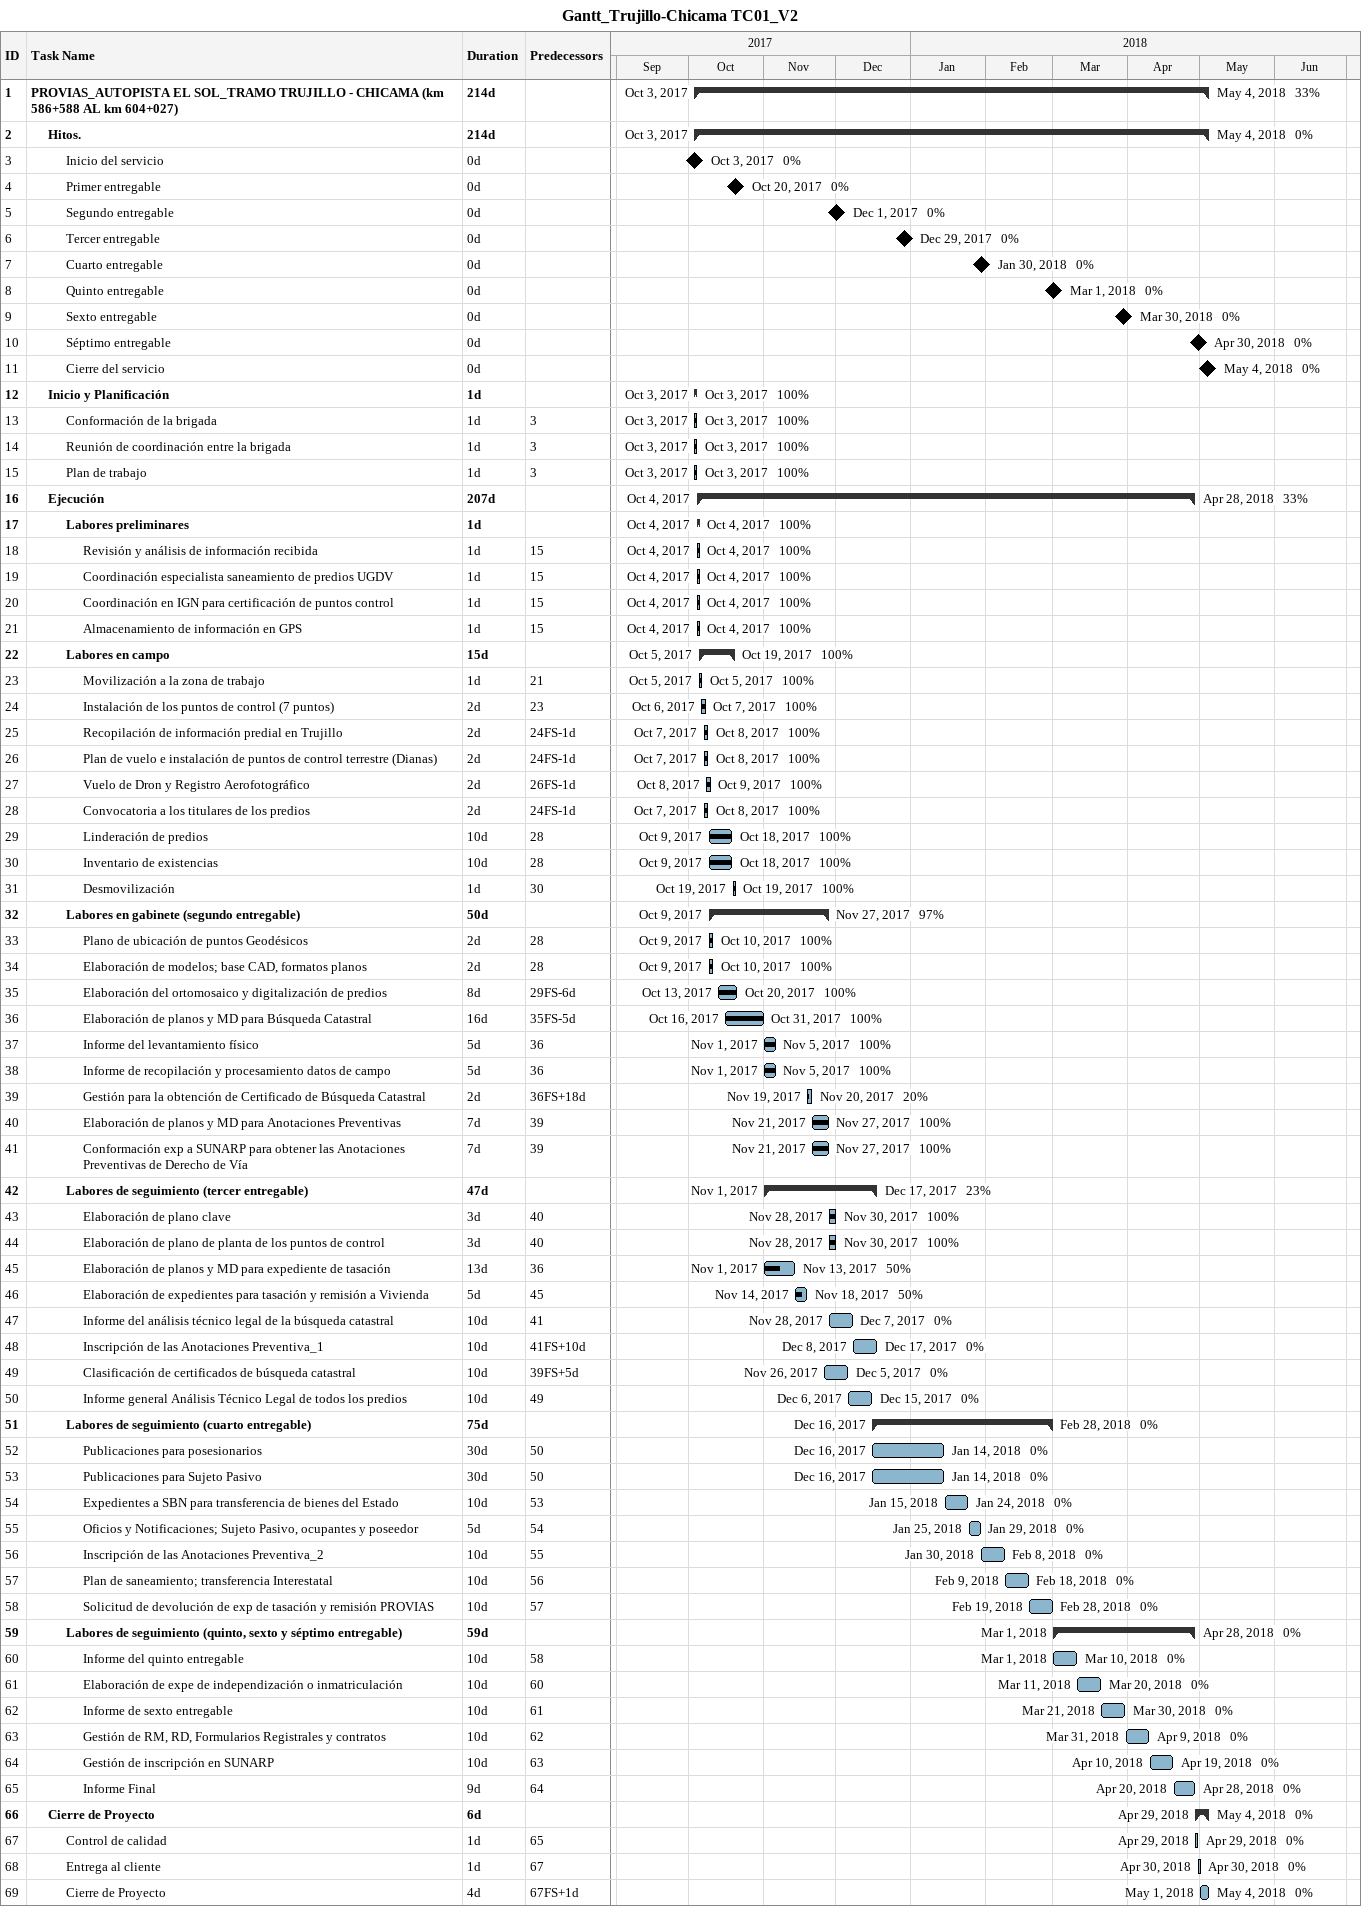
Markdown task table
Gantt_Trujillo-Chicama TC01_V2

| ID | Level | Task | Duration | Start | Finish | Predecessors | % complete |
|---|---|---|---|---|---|---|---|
| 1 | 1 | **PROVIAS_AUTOPISTA EL SOL_TRAMO TRUJILLO - CHICAMA (km 586+588 AL km 604+027)** | 214d | 2017-10-03 | 2018-05-04 |  | 33 |
| 2 | 2 | **Hitos.** | 214d | 2017-10-03 | 2018-05-04 |  | 0 |
| 3 | 3 | Inicio del servicio | 0d | 2017-10-03 | 2017-10-03 |  | 0 |
| 4 | 3 | Primer entregable | 0d | 2017-10-20 | 2017-10-20 |  | 0 |
| 5 | 3 | Segundo entregable | 0d | 2017-12-01 | 2017-12-01 |  | 0 |
| 6 | 3 | Tercer entregable | 0d | 2017-12-29 | 2017-12-29 |  | 0 |
| 7 | 3 | Cuarto entregable | 0d | 2018-01-30 | 2018-01-30 |  | 0 |
| 8 | 3 | Quinto entregable | 0d | 2018-03-01 | 2018-03-01 |  | 0 |
| 9 | 3 | Sexto entregable | 0d | 2018-03-30 | 2018-03-30 |  | 0 |
| 10 | 3 | Séptimo entregable | 0d | 2018-04-30 | 2018-04-30 |  | 0 |
| 11 | 3 | Cierre del servicio | 0d | 2018-05-04 | 2018-05-04 |  | 0 |
| 12 | 2 | **Inicio y Planificación** | 1d | 2017-10-03 | 2017-10-03 |  | 100 |
| 13 | 3 | Conformación de la brigada | 1d | 2017-10-03 | 2017-10-03 | 3 | 100 |
| 14 | 3 | Reunión de coordinación entre la brigada | 1d | 2017-10-03 | 2017-10-03 | 3 | 100 |
| 15 | 3 | Plan de trabajo | 1d | 2017-10-03 | 2017-10-03 | 3 | 100 |
| 16 | 2 | **Ejecución** | 207d | 2017-10-04 | 2018-04-28 |  | 33 |
| 17 | 3 | **Labores preliminares** | 1d | 2017-10-04 | 2017-10-04 |  | 100 |
| 18 | 4 | Revisión y análisis de información recibida | 1d | 2017-10-04 | 2017-10-04 | 15 | 100 |
| 19 | 4 | Coordinación especialista saneamiento de predios UGDV | 1d | 2017-10-04 | 2017-10-04 | 15 | 100 |
| 20 | 4 | Coordinación en IGN para certificación de puntos control | 1d | 2017-10-04 | 2017-10-04 | 15 | 100 |
| 21 | 4 | Almacenamiento de información en GPS | 1d | 2017-10-04 | 2017-10-04 | 15 | 100 |
| 22 | 3 | **Labores en campo** | 15d | 2017-10-05 | 2017-10-19 |  | 100 |
| 23 | 4 | Movilización a la zona de trabajo | 1d | 2017-10-05 | 2017-10-05 | 21 | 100 |
| 24 | 4 | Instalación de los puntos de control (7 puntos) | 2d | 2017-10-06 | 2017-10-07 | 23 | 100 |
| 25 | 4 | Recopilación de información predial en Trujillo | 2d | 2017-10-07 | 2017-10-08 | 24FS-1d | 100 |
| 26 | 4 | Plan de vuelo e instalación de puntos de control terrestre (Dianas) | 2d | 2017-10-07 | 2017-10-08 | 24FS-1d | 100 |
| 27 | 4 | Vuelo de Dron y Registro Aerofotográfico | 2d | 2017-10-08 | 2017-10-09 | 26FS-1d | 100 |
| 28 | 4 | Convocatoria a los titulares de los predios | 2d | 2017-10-07 | 2017-10-08 | 24FS-1d | 100 |
| 29 | 4 | Linderación de predios | 10d | 2017-10-09 | 2017-10-18 | 28 | 100 |
| 30 | 4 | Inventario de existencias | 10d | 2017-10-09 | 2017-10-18 | 28 | 100 |
| 31 | 4 | Desmovilización | 1d | 2017-10-19 | 2017-10-19 | 30 | 100 |
| 32 | 3 | **Labores en gabinete (segundo entregable)** | 50d | 2017-10-09 | 2017-11-27 |  | 97 |
| 33 | 4 | Plano de ubicación de puntos Geodésicos | 2d | 2017-10-09 | 2017-10-10 | 28 | 100 |
| 34 | 4 | Elaboración de modelos; base CAD, formatos planos | 2d | 2017-10-09 | 2017-10-10 | 28 | 100 |
| 35 | 4 | Elaboración del ortomosaico y digitalización de predios | 8d | 2017-10-13 | 2017-10-20 | 29FS-6d | 100 |
| 36 | 4 | Elaboración de planos y MD para Búsqueda Catastral | 16d | 2017-10-16 | 2017-10-31 | 35FS-5d | 100 |
| 37 | 4 | Informe del levantamiento físico | 5d | 2017-11-01 | 2017-11-05 | 36 | 100 |
| 38 | 4 | Informe de recopilación y procesamiento datos de campo | 5d | 2017-11-01 | 2017-11-05 | 36 | 100 |
| 39 | 4 | Gestión para la obtención de Certificado de Búsqueda Catastral | 2d | 2017-11-19 | 2017-11-20 | 36FS+18d | 20 |
| 40 | 4 | Elaboración de planos y MD para Anotaciones Preventivas | 7d | 2017-11-21 | 2017-11-27 | 39 | 100 |
| 41 | 4 | Conformación exp a SUNARP para obtener las Anotaciones Preventivas de Derecho de Vía | 7d | 2017-11-21 | 2017-11-27 | 39 | 100 |
| 42 | 3 | **Labores de seguimiento (tercer entregable)** | 47d | 2017-11-01 | 2017-12-17 |  | 23 |
| 43 | 4 | Elaboración de plano clave | 3d | 2017-11-28 | 2017-11-30 | 40 | 100 |
| 44 | 4 | Elaboración de plano de planta de los puntos de control | 3d | 2017-11-28 | 2017-11-30 | 40 | 100 |
| 45 | 4 | Elaboración de planos y MD para expediente de tasación | 13d | 2017-11-01 | 2017-11-13 | 36 | 50 |
| 46 | 4 | Elaboración de expedientes para tasación y remisión a Vivienda | 5d | 2017-11-14 | 2017-11-18 | 45 | 50 |
| 47 | 4 | Informe del análisis técnico legal de la búsqueda catastral | 10d | 2017-11-28 | 2017-12-07 | 41 | 0 |
| 48 | 4 | Inscripción de las Anotaciones Preventiva_1 | 10d | 2017-12-08 | 2017-12-17 | 41FS+10d | 0 |
| 49 | 4 | Clasificación de certificados de búsqueda catastral | 10d | 2017-11-26 | 2017-12-05 | 39FS+5d | 0 |
| 50 | 4 | Informe general Análisis Técnico Legal de todos los predios | 10d | 2017-12-06 | 2017-12-15 | 49 | 0 |
| 51 | 3 | **Labores de seguimiento (cuarto entregable)** | 75d | 2017-12-16 | 2018-02-28 |  | 0 |
| 52 | 4 | Publicaciones para posesionarios | 30d | 2017-12-16 | 2018-01-14 | 50 | 0 |
| 53 | 4 | Publicaciones para Sujeto Pasivo | 30d | 2017-12-16 | 2018-01-14 | 50 | 0 |
| 54 | 4 | Expedientes a SBN para transferencia de bienes del Estado | 10d | 2018-01-15 | 2018-01-24 | 53 | 0 |
| 55 | 4 | Oficios y Notificaciones; Sujeto Pasivo, ocupantes y poseedor | 5d | 2018-01-25 | 2018-01-29 | 54 | 0 |
| 56 | 4 | Inscripción de las Anotaciones Preventiva_2 | 10d | 2018-01-30 | 2018-02-08 | 55 | 0 |
| 57 | 4 | Plan de saneamiento; transferencia Interestatal | 10d | 2018-02-09 | 2018-02-18 | 56 | 0 |
| 58 | 4 | Solicitud de devolución de exp de tasación y remisión PROVIAS | 10d | 2018-02-19 | 2018-02-28 | 57 | 0 |
| 59 | 3 | **Labores de seguimiento (quinto, sexto y séptimo entregable)** | 59d | 2018-03-01 | 2018-04-28 |  | 0 |
| 60 | 4 | Informe del quinto entregable | 10d | 2018-03-01 | 2018-03-10 | 58 | 0 |
| 61 | 4 | Elaboración de expe de independización o inmatriculación | 10d | 2018-03-11 | 2018-03-20 | 60 | 0 |
| 62 | 4 | Informe de sexto entregable | 10d | 2018-03-21 | 2018-03-30 | 61 | 0 |
| 63 | 4 | Gestión de RM, RD, Formularios Registrales y contratos | 10d | 2018-03-31 | 2018-04-09 | 62 | 0 |
| 64 | 4 | Gestión de inscripción en SUNARP | 10d | 2018-04-10 | 2018-04-19 | 63 | 0 |
| 65 | 4 | Informe Final | 9d | 2018-04-20 | 2018-04-28 | 64 | 0 |
| 66 | 2 | **Cierre de Proyecto** | 6d | 2018-04-29 | 2018-05-04 |  | 0 |
| 67 | 3 | Control de calidad | 1d | 2018-04-29 | 2018-04-29 | 65 | 0 |
| 68 | 3 | Entrega al cliente | 1d | 2018-04-30 | 2018-04-30 | 67 | 0 |
| 69 | 3 | Cierre de Proyecto | 4d | 2018-05-01 | 2018-05-04 | 67FS+1d | 0 |
